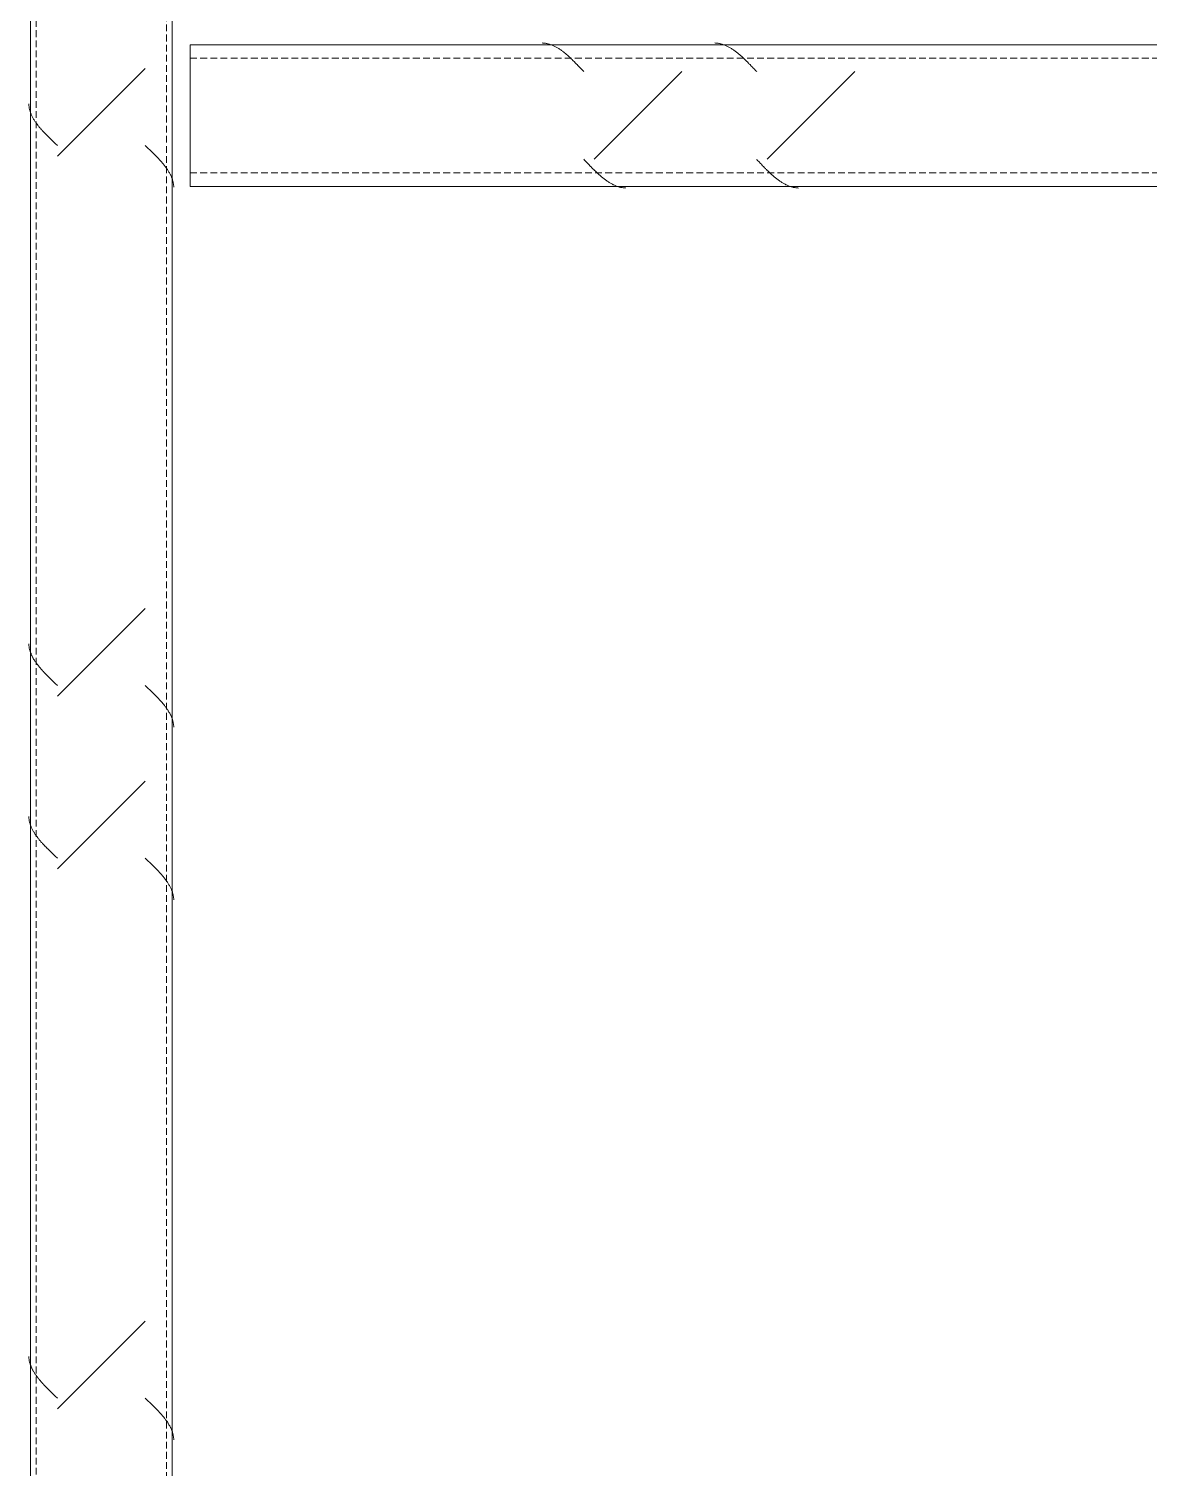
# Model space of a CAD drawing. Header units: centimetres. Extents: x -6111 to 13767, y -285 to 1600.
# Drawn here: x -553 to -473.9, y 350.1 to 451.7 of the extents above; entities that cross this region are included whole.
import ezdxf

# ---------------------------------------------------------------- set-up
doc = ezdxf.new("R2010")
doc.units = ezdxf.units.CM
doc.linetypes.add('Hidden', pattern=[0.714375, 0.47625, -0.238125])
doc.layers.add('S-BEAM', color=7, linetype='Continuous', lineweight=9)
doc.layers.add('S-COLS', color=7, linetype='Continuous', lineweight=9)

# ---------------------------------------------------------------- blocks, each defined once
blk = doc.blocks.new('FP_46-Elevación Eje 2')
at = {"layer": 'S-COLS'}
blk.add_line((-2848.27, 46.02), (-2848.27, 515.53), dxfattribs=at)
at = {"layer": 'S-COLS', "color": 9, "true_color": 0xc0c0c0}
for p, q in [((-2850.13, 443.36), (-2850.18, 443.41)), ((-2850.08, 443.32), (-2850.13, 443.36)), ((-2850.03, 443.27), (-2850.08, 443.32)), ((-2849.98, 443.22), (-2850.03, 443.27)), ((-2849.93, 443.18), (-2849.98, 443.22)), ((-2849.88, 443.13), (-2849.93, 443.18)), ((-2849.83, 443.08), (-2849.88, 443.13)), ((-2849.78, 443.04), (-2849.83, 443.08)), ((-2849.73, 442.99), (-2849.78, 443.04)), ((-2849.69, 442.94), (-2849.73, 442.99)), ((-2849.64, 442.9), (-2849.69, 442.94)), ((-2849.59, 442.85), (-2849.64, 442.9)), ((-2849.54, 442.8), (-2849.59, 442.85)), ((-2849.5, 442.76), (-2849.54, 442.8)), ((-2849.45, 442.71), (-2849.5, 442.76)), ((-2849.4, 442.66), (-2849.45, 442.71)), ((-2849.36, 442.62), (-2849.4, 442.66)), ((-2849.31, 442.57), (-2849.36, 442.62)), ((-2849.27, 442.52), (-2849.31, 442.57)), ((-2849.22, 442.48), (-2849.27, 442.52)), ((-2849.18, 442.43), (-2849.22, 442.48)), ((-2849.14, 442.38), (-2849.18, 442.43)), ((-2849.1, 442.34), (-2849.14, 442.38)), ((-2849.05, 442.29), (-2849.1, 442.34)), ((-2849.01, 442.24), (-2849.05, 442.29)), ((-2848.97, 442.2), (-2849.01, 442.24)), ((-2848.93, 442.15), (-2848.97, 442.2)), ((-2848.89, 442.1), (-2848.93, 442.15)), ((-2848.86, 442.06), (-2848.89, 442.1)), ((-2848.82, 442.01), (-2848.86, 442.06)), ((-2848.78, 441.96), (-2848.82, 442.01)), ((-2848.75, 441.92), (-2848.78, 441.96)), ((-2848.71, 441.87), (-2848.75, 441.92)), ((-2848.68, 441.82), (-2848.71, 441.87)), ((-2848.65, 441.77), (-2848.68, 441.82)), ((-2848.61, 441.73), (-2848.65, 441.77)), ((-2848.58, 441.68), (-2848.61, 441.73)), ((-2848.55, 441.63), (-2848.58, 441.68)), ((-2848.52, 441.59), (-2848.55, 441.63)), ((-2848.5, 441.54), (-2848.52, 441.59)), ((-2848.47, 441.49), (-2848.5, 441.54)), ((-2848.44, 441.45), (-2848.47, 441.49)), ((-2848.42, 441.4), (-2848.44, 441.45)), ((-2848.39, 441.35), (-2848.42, 441.4)), ((-2848.37, 441.31), (-2848.39, 441.35)), ((-2848.35, 441.26), (-2848.37, 441.31)), ((-2848.33, 441.21), (-2848.35, 441.26)), ((-2848.31, 441.17), (-2848.33, 441.21)), ((-2848.29, 441.12), (-2848.31, 441.17)), ((-2848.27, 441.07), (-2848.29, 441.12)), ((-2848.26, 441.03), (-2848.27, 441.07)), ((-2848.24, 440.98), (-2848.26, 441.03)), ((-2848.23, 440.93), (-2848.24, 440.98)), ((-2848.22, 440.89), (-2848.23, 440.93)), ((-2848.2, 440.84), (-2848.22, 440.89)), ((-2848.19, 440.79), (-2848.2, 440.84)), ((-2848.19, 440.75), (-2848.19, 440.79)), ((-2848.18, 440.7), (-2848.19, 440.75)), ((-2848.17, 440.65), (-2848.18, 440.7)), ((-2848.17, 440.61), (-2848.17, 440.65)), ((-2848.16, 440.56), (-2848.17, 440.61)), ((-2848.16, 440.51), (-2848.16, 440.56)), ((-2848.16, 440.47), (-2848.16, 440.51)), ((-2850.13, 405.26), (-2850.18, 405.31)), ((-2850.08, 405.22), (-2850.13, 405.26)), ((-2850.03, 405.17), (-2850.08, 405.22)), ((-2849.98, 405.12), (-2850.03, 405.17)), ((-2849.93, 405.08), (-2849.98, 405.12)), ((-2849.88, 405.03), (-2849.93, 405.08)), ((-2849.83, 404.98), (-2849.88, 405.03)), ((-2849.78, 404.94), (-2849.83, 404.98)), ((-2849.73, 404.89), (-2849.78, 404.94)), ((-2849.69, 404.84), (-2849.73, 404.89)), ((-2849.64, 404.8), (-2849.69, 404.84)), ((-2849.59, 404.75), (-2849.64, 404.8)), ((-2849.54, 404.7), (-2849.59, 404.75)), ((-2849.5, 404.66), (-2849.54, 404.7)), ((-2849.45, 404.61), (-2849.5, 404.66)), ((-2849.4, 404.56), (-2849.45, 404.61)), ((-2849.36, 404.52), (-2849.4, 404.56)), ((-2849.31, 404.47), (-2849.36, 404.52)), ((-2849.27, 404.42), (-2849.31, 404.47)), ((-2849.22, 404.38), (-2849.27, 404.42)), ((-2849.18, 404.33), (-2849.22, 404.38)), ((-2849.14, 404.28), (-2849.18, 404.33)), ((-2849.1, 404.24), (-2849.14, 404.28)), ((-2849.05, 404.19), (-2849.1, 404.24)), ((-2849.01, 404.14), (-2849.05, 404.19)), ((-2848.97, 404.1), (-2849.01, 404.14)), ((-2848.93, 404.05), (-2848.97, 404.1)), ((-2848.89, 404), (-2848.93, 404.05)), ((-2848.86, 403.96), (-2848.89, 404)), ((-2848.82, 403.91), (-2848.86, 403.96)), ((-2848.78, 403.86), (-2848.82, 403.91)), ((-2848.75, 403.82), (-2848.78, 403.86)), ((-2848.71, 403.77), (-2848.75, 403.82)), ((-2848.68, 403.72), (-2848.71, 403.77)), ((-2848.65, 403.67), (-2848.68, 403.72)), ((-2848.61, 403.63), (-2848.65, 403.67)), ((-2848.58, 403.58), (-2848.61, 403.63)), ((-2848.55, 403.53), (-2848.58, 403.58)), ((-2848.52, 403.49), (-2848.55, 403.53)), ((-2848.5, 403.44), (-2848.52, 403.49)), ((-2848.47, 403.39), (-2848.5, 403.44)), ((-2848.44, 403.35), (-2848.47, 403.39)), ((-2848.42, 403.3), (-2848.44, 403.35)), ((-2848.39, 403.25), (-2848.42, 403.3)), ((-2848.37, 403.21), (-2848.39, 403.25)), ((-2848.35, 403.16), (-2848.37, 403.21)), ((-2848.33, 403.11), (-2848.35, 403.16)), ((-2848.31, 403.07), (-2848.33, 403.11)), ((-2848.29, 403.02), (-2848.31, 403.07)), ((-2848.27, 402.97), (-2848.29, 403.02)), ((-2848.26, 402.93), (-2848.27, 402.97)), ((-2848.24, 402.88), (-2848.26, 402.93)), ((-2848.23, 402.83), (-2848.24, 402.88)), ((-2848.22, 402.79), (-2848.23, 402.83)), ((-2848.2, 402.74), (-2848.22, 402.79)), ((-2848.19, 402.69), (-2848.2, 402.74)), ((-2848.19, 402.65), (-2848.19, 402.69)), ((-2848.18, 402.6), (-2848.19, 402.65)), ((-2848.17, 402.55), (-2848.18, 402.6)), ((-2848.17, 402.51), (-2848.17, 402.55)), ((-2848.16, 402.46), (-2848.17, 402.51)), ((-2848.16, 402.41), (-2848.16, 402.46)), ((-2848.16, 402.37), (-2848.16, 402.41)), ((-2850.13, 393.08), (-2850.18, 393.12)), ((-2850.08, 393.03), (-2850.13, 393.08)), ((-2850.03, 392.98), (-2850.08, 393.03)), ((-2849.98, 392.93), (-2850.03, 392.98)), ((-2849.93, 392.89), (-2849.98, 392.93)), ((-2849.88, 392.84), (-2849.93, 392.89)), ((-2849.83, 392.79), (-2849.88, 392.84)), ((-2849.78, 392.75), (-2849.83, 392.79)), ((-2849.73, 392.7), (-2849.78, 392.75)), ((-2849.69, 392.65), (-2849.73, 392.7)), ((-2849.64, 392.61), (-2849.69, 392.65)), ((-2849.59, 392.56), (-2849.64, 392.61)), ((-2849.54, 392.51), (-2849.59, 392.56)), ((-2849.5, 392.47), (-2849.54, 392.51)), ((-2849.45, 392.42), (-2849.5, 392.47)), ((-2849.4, 392.37), (-2849.45, 392.42)), ((-2849.36, 392.33), (-2849.4, 392.37)), ((-2849.31, 392.28), (-2849.36, 392.33)), ((-2849.27, 392.23), (-2849.31, 392.28)), ((-2849.22, 392.19), (-2849.27, 392.23)), ((-2849.18, 392.14), (-2849.22, 392.19)), ((-2849.14, 392.09), (-2849.18, 392.14)), ((-2849.1, 392.05), (-2849.14, 392.09)), ((-2849.05, 392), (-2849.1, 392.05)), ((-2849.01, 391.95), (-2849.05, 392)), ((-2848.97, 391.91), (-2849.01, 391.95)), ((-2848.93, 391.86), (-2848.97, 391.91)), ((-2848.89, 391.81), (-2848.93, 391.86)), ((-2848.86, 391.77), (-2848.89, 391.81)), ((-2848.82, 391.72), (-2848.86, 391.77)), ((-2848.78, 391.67), (-2848.82, 391.72)), ((-2848.75, 391.63), (-2848.78, 391.67)), ((-2848.71, 391.58), (-2848.75, 391.63)), ((-2848.68, 391.53), (-2848.71, 391.58)), ((-2848.65, 391.49), (-2848.68, 391.53)), ((-2848.61, 391.44), (-2848.65, 391.49)), ((-2848.58, 391.39), (-2848.61, 391.44)), ((-2848.55, 391.35), (-2848.58, 391.39)), ((-2848.52, 391.3), (-2848.55, 391.35)), ((-2848.5, 391.25), (-2848.52, 391.3)), ((-2848.47, 391.2), (-2848.5, 391.25)), ((-2848.44, 391.16), (-2848.47, 391.2)), ((-2848.42, 391.11), (-2848.44, 391.16)), ((-2848.39, 391.06), (-2848.42, 391.11)), ((-2848.37, 391.02), (-2848.39, 391.06)), ((-2848.35, 390.97), (-2848.37, 391.02)), ((-2848.33, 390.92), (-2848.35, 390.97)), ((-2848.31, 390.88), (-2848.33, 390.92)), ((-2848.29, 390.83), (-2848.31, 390.88)), ((-2848.27, 390.78), (-2848.29, 390.83)), ((-2848.26, 390.74), (-2848.27, 390.78)), ((-2848.24, 390.69), (-2848.26, 390.74)), ((-2848.23, 390.64), (-2848.24, 390.69)), ((-2848.22, 390.6), (-2848.23, 390.64)), ((-2848.2, 390.55), (-2848.22, 390.6)), ((-2848.19, 390.5), (-2848.2, 390.55)), ((-2848.19, 390.46), (-2848.19, 390.5)), ((-2848.18, 390.41), (-2848.19, 390.46)), ((-2848.17, 390.36), (-2848.18, 390.41)), ((-2848.17, 390.32), (-2848.17, 390.36)), ((-2848.16, 390.27), (-2848.17, 390.32)), ((-2848.16, 390.22), (-2848.16, 390.27)), ((-2848.16, 390.18), (-2848.16, 390.22)), ((-2850.13, 354.98), (-2850.18, 355.02)), ((-2850.08, 354.93), (-2850.13, 354.98)), ((-2850.03, 354.88), (-2850.08, 354.93)), ((-2849.98, 354.83), (-2850.03, 354.88)), ((-2849.93, 354.79), (-2849.98, 354.83)), ((-2849.88, 354.74), (-2849.93, 354.79)), ((-2849.83, 354.69), (-2849.88, 354.74)), ((-2849.78, 354.65), (-2849.83, 354.69)), ((-2849.73, 354.6), (-2849.78, 354.65)), ((-2849.69, 354.55), (-2849.73, 354.6)), ((-2849.64, 354.51), (-2849.69, 354.55)), ((-2849.59, 354.46), (-2849.64, 354.51)), ((-2849.54, 354.41), (-2849.59, 354.46)), ((-2849.5, 354.37), (-2849.54, 354.41)), ((-2849.45, 354.32), (-2849.5, 354.37)), ((-2849.4, 354.27), (-2849.45, 354.32)), ((-2849.36, 354.23), (-2849.4, 354.27)), ((-2849.31, 354.18), (-2849.36, 354.23)), ((-2849.27, 354.13), (-2849.31, 354.18)), ((-2849.22, 354.09), (-2849.27, 354.13)), ((-2849.18, 354.04), (-2849.22, 354.09)), ((-2849.14, 353.99), (-2849.18, 354.04)), ((-2849.1, 353.95), (-2849.14, 353.99)), ((-2849.05, 353.9), (-2849.1, 353.95)), ((-2849.01, 353.85), (-2849.05, 353.9)), ((-2848.97, 353.81), (-2849.01, 353.85)), ((-2848.93, 353.76), (-2848.97, 353.81)), ((-2848.89, 353.71), (-2848.93, 353.76)), ((-2848.86, 353.67), (-2848.89, 353.71)), ((-2848.82, 353.62), (-2848.86, 353.67)), ((-2848.78, 353.57), (-2848.82, 353.62)), ((-2848.75, 353.53), (-2848.78, 353.57)), ((-2848.71, 353.48), (-2848.75, 353.53)), ((-2848.68, 353.43), (-2848.71, 353.48)), ((-2848.65, 353.39), (-2848.68, 353.43)), ((-2848.61, 353.34), (-2848.65, 353.39)), ((-2848.58, 353.29), (-2848.61, 353.34)), ((-2848.55, 353.25), (-2848.58, 353.29)), ((-2848.52, 353.2), (-2848.55, 353.25)), ((-2848.5, 353.15), (-2848.52, 353.2)), ((-2848.47, 353.1), (-2848.5, 353.15)), ((-2848.44, 353.06), (-2848.47, 353.1)), ((-2848.42, 353.01), (-2848.44, 353.06)), ((-2848.39, 352.96), (-2848.42, 353.01)), ((-2848.37, 352.92), (-2848.39, 352.96)), ((-2848.35, 352.87), (-2848.37, 352.92)), ((-2848.33, 352.82), (-2848.35, 352.87)), ((-2848.31, 352.78), (-2848.33, 352.82)), ((-2848.29, 352.73), (-2848.31, 352.78)), ((-2848.27, 352.68), (-2848.29, 352.73)), ((-2848.26, 352.64), (-2848.27, 352.68)), ((-2848.24, 352.59), (-2848.26, 352.64)), ((-2848.23, 352.54), (-2848.24, 352.59)), ((-2848.22, 352.5), (-2848.23, 352.54)), ((-2848.2, 352.45), (-2848.22, 352.5)), ((-2848.19, 352.4), (-2848.2, 352.45)), ((-2848.19, 352.36), (-2848.19, 352.4)), ((-2848.18, 352.31), (-2848.19, 352.36)), ((-2848.17, 352.26), (-2848.18, 352.31)), ((-2848.17, 352.22), (-2848.17, 352.26)), ((-2848.16, 352.17), (-2848.17, 352.22)), ((-2848.16, 352.12), (-2848.16, 352.17)), ((-2848.16, 352.08), (-2848.16, 352.12))]:
    blk.add_line(p, q, dxfattribs=at)
blk = doc.blocks.new('FP_47-Elevación Eje 2')
at = {"layer": 'S-COLS'}
blk.add_line((-2858.27, 515.53), (-2858.27, 46.02), dxfattribs=at)
at = {"layer": 'S-COLS', "color": 9, "true_color": 0xc0c0c0}
for p, q in [((-2858.39, 446.31), (-2858.39, 446.36)), ((-2858.38, 446.26), (-2858.39, 446.31)), ((-2858.38, 446.22), (-2858.38, 446.26)), ((-2858.37, 446.17), (-2858.38, 446.22)), ((-2858.37, 446.12), (-2858.37, 446.17)), ((-2858.36, 446.08), (-2858.37, 446.12)), ((-2858.35, 446.03), (-2858.36, 446.08)), ((-2858.34, 445.98), (-2858.35, 446.03)), ((-2858.33, 445.94), (-2858.34, 445.98)), ((-2858.32, 445.89), (-2858.33, 445.94)), ((-2858.3, 445.84), (-2858.32, 445.89)), ((-2858.29, 445.8), (-2858.3, 445.84)), ((-2858.27, 445.75), (-2858.29, 445.8)), ((-2858.25, 445.7), (-2858.27, 445.75)), ((-2858.23, 445.66), (-2858.25, 445.7)), ((-2858.22, 445.61), (-2858.23, 445.66)), ((-2858.19, 445.56), (-2858.22, 445.61)), ((-2858.17, 445.52), (-2858.19, 445.56)), ((-2858.15, 445.47), (-2858.17, 445.52)), ((-2858.13, 445.42), (-2858.15, 445.47)), ((-2858.1, 445.37), (-2858.13, 445.42)), ((-2858.07, 445.33), (-2858.1, 445.37)), ((-2858.05, 445.28), (-2858.07, 445.33)), ((-2858.02, 445.23), (-2858.05, 445.28)), ((-2857.99, 445.19), (-2858.02, 445.23)), ((-2857.96, 445.14), (-2857.99, 445.19)), ((-2857.93, 445.09), (-2857.96, 445.14)), ((-2857.9, 445.05), (-2857.93, 445.09)), ((-2857.86, 445), (-2857.9, 445.05)), ((-2857.83, 444.95), (-2857.86, 445)), ((-2857.8, 444.91), (-2857.83, 444.95)), ((-2857.76, 444.86), (-2857.8, 444.91)), ((-2857.72, 444.81), (-2857.76, 444.86)), ((-2857.69, 444.77), (-2857.72, 444.81)), ((-2857.65, 444.72), (-2857.69, 444.77)), ((-2857.61, 444.67), (-2857.65, 444.72)), ((-2857.57, 444.63), (-2857.61, 444.67)), ((-2857.53, 444.58), (-2857.57, 444.63)), ((-2857.49, 444.53), (-2857.53, 444.58)), ((-2857.45, 444.49), (-2857.49, 444.53)), ((-2857.41, 444.44), (-2857.45, 444.49)), ((-2857.36, 444.39), (-2857.41, 444.44)), ((-2857.32, 444.35), (-2857.36, 444.39)), ((-2857.28, 444.3), (-2857.32, 444.35)), ((-2857.23, 444.25), (-2857.28, 444.3)), ((-2857.19, 444.21), (-2857.23, 444.25)), ((-2857.14, 444.16), (-2857.19, 444.21)), ((-2857.09, 444.11), (-2857.14, 444.16)), ((-2857.05, 444.07), (-2857.09, 444.11)), ((-2857, 444.02), (-2857.05, 444.07)), ((-2856.95, 443.97), (-2857, 444.02)), ((-2856.91, 443.93), (-2856.95, 443.97)), ((-2856.86, 443.88), (-2856.91, 443.93)), ((-2856.81, 443.83), (-2856.86, 443.88)), ((-2856.76, 443.79), (-2856.81, 443.83)), ((-2856.71, 443.74), (-2856.76, 443.79)), ((-2856.66, 443.69), (-2856.71, 443.74)), ((-2856.61, 443.64), (-2856.66, 443.69)), ((-2856.57, 443.6), (-2856.61, 443.64)), ((-2856.52, 443.55), (-2856.57, 443.6)), ((-2856.47, 443.5), (-2856.52, 443.55)), ((-2856.42, 443.46), (-2856.47, 443.5)), ((-2856.37, 443.41), (-2856.42, 443.46)), ((-2858.39, 408.21), (-2858.39, 408.26)), ((-2858.38, 408.16), (-2858.39, 408.21)), ((-2858.38, 408.12), (-2858.38, 408.16)), ((-2858.37, 408.07), (-2858.38, 408.12)), ((-2858.37, 408.02), (-2858.37, 408.07)), ((-2858.36, 407.98), (-2858.37, 408.02)), ((-2858.35, 407.93), (-2858.36, 407.98)), ((-2858.34, 407.88), (-2858.35, 407.93)), ((-2858.33, 407.84), (-2858.34, 407.88)), ((-2858.32, 407.79), (-2858.33, 407.84)), ((-2858.3, 407.74), (-2858.32, 407.79)), ((-2858.29, 407.7), (-2858.3, 407.74)), ((-2858.27, 407.65), (-2858.29, 407.7)), ((-2858.25, 407.6), (-2858.27, 407.65)), ((-2858.23, 407.56), (-2858.25, 407.6)), ((-2858.22, 407.51), (-2858.23, 407.56)), ((-2858.19, 407.46), (-2858.22, 407.51)), ((-2858.17, 407.42), (-2858.19, 407.46)), ((-2858.15, 407.37), (-2858.17, 407.42)), ((-2858.13, 407.32), (-2858.15, 407.37)), ((-2858.1, 407.27), (-2858.13, 407.32)), ((-2858.07, 407.23), (-2858.1, 407.27)), ((-2858.05, 407.18), (-2858.07, 407.23)), ((-2858.02, 407.13), (-2858.05, 407.18)), ((-2857.99, 407.09), (-2858.02, 407.13)), ((-2857.96, 407.04), (-2857.99, 407.09)), ((-2857.93, 406.99), (-2857.96, 407.04)), ((-2857.9, 406.95), (-2857.93, 406.99)), ((-2857.86, 406.9), (-2857.9, 406.95)), ((-2857.83, 406.85), (-2857.86, 406.9)), ((-2857.8, 406.81), (-2857.83, 406.85)), ((-2857.76, 406.76), (-2857.8, 406.81)), ((-2857.72, 406.71), (-2857.76, 406.76)), ((-2857.69, 406.67), (-2857.72, 406.71)), ((-2857.65, 406.62), (-2857.69, 406.67)), ((-2857.61, 406.57), (-2857.65, 406.62)), ((-2857.57, 406.53), (-2857.61, 406.57)), ((-2857.53, 406.48), (-2857.57, 406.53)), ((-2857.49, 406.43), (-2857.53, 406.48)), ((-2857.45, 406.39), (-2857.49, 406.43)), ((-2857.41, 406.34), (-2857.45, 406.39)), ((-2857.36, 406.29), (-2857.41, 406.34)), ((-2857.32, 406.25), (-2857.36, 406.29)), ((-2857.28, 406.2), (-2857.32, 406.25)), ((-2857.23, 406.15), (-2857.28, 406.2)), ((-2857.19, 406.11), (-2857.23, 406.15)), ((-2857.14, 406.06), (-2857.19, 406.11)), ((-2857.09, 406.01), (-2857.14, 406.06)), ((-2857.05, 405.97), (-2857.09, 406.01)), ((-2857, 405.92), (-2857.05, 405.97)), ((-2856.95, 405.87), (-2857, 405.92)), ((-2856.91, 405.83), (-2856.95, 405.87)), ((-2856.86, 405.78), (-2856.91, 405.83)), ((-2856.81, 405.73), (-2856.86, 405.78)), ((-2856.76, 405.69), (-2856.81, 405.73)), ((-2856.71, 405.64), (-2856.76, 405.69)), ((-2856.66, 405.59), (-2856.71, 405.64)), ((-2856.61, 405.54), (-2856.66, 405.59)), ((-2856.57, 405.5), (-2856.61, 405.54)), ((-2856.52, 405.45), (-2856.57, 405.5)), ((-2856.47, 405.4), (-2856.52, 405.45)), ((-2856.42, 405.36), (-2856.47, 405.4)), ((-2856.37, 405.31), (-2856.42, 405.36)), ((-2858.39, 396.02), (-2858.39, 396.07)), ((-2858.38, 395.97), (-2858.39, 396.02)), ((-2858.38, 395.93), (-2858.38, 395.97)), ((-2858.37, 395.88), (-2858.38, 395.93)), ((-2858.37, 395.83), (-2858.37, 395.88)), ((-2858.36, 395.79), (-2858.37, 395.83)), ((-2858.35, 395.74), (-2858.36, 395.79)), ((-2858.34, 395.69), (-2858.35, 395.74)), ((-2858.33, 395.65), (-2858.34, 395.69)), ((-2858.32, 395.6), (-2858.33, 395.65)), ((-2858.3, 395.55), (-2858.32, 395.6)), ((-2858.29, 395.51), (-2858.3, 395.55)), ((-2858.27, 395.46), (-2858.29, 395.51)), ((-2858.25, 395.41), (-2858.27, 395.46)), ((-2858.23, 395.37), (-2858.25, 395.41)), ((-2858.22, 395.32), (-2858.23, 395.37)), ((-2858.19, 395.27), (-2858.22, 395.32)), ((-2858.17, 395.23), (-2858.19, 395.27)), ((-2858.15, 395.18), (-2858.17, 395.23)), ((-2858.13, 395.13), (-2858.15, 395.18)), ((-2858.1, 395.09), (-2858.13, 395.13)), ((-2858.07, 395.04), (-2858.1, 395.09)), ((-2858.05, 394.99), (-2858.07, 395.04)), ((-2858.02, 394.95), (-2858.05, 394.99)), ((-2857.99, 394.9), (-2858.02, 394.95)), ((-2857.96, 394.85), (-2857.99, 394.9)), ((-2857.93, 394.8), (-2857.96, 394.85)), ((-2857.9, 394.76), (-2857.93, 394.8)), ((-2857.86, 394.71), (-2857.9, 394.76)), ((-2857.83, 394.66), (-2857.86, 394.71)), ((-2857.8, 394.62), (-2857.83, 394.66)), ((-2857.76, 394.57), (-2857.8, 394.62)), ((-2857.72, 394.52), (-2857.76, 394.57)), ((-2857.69, 394.48), (-2857.72, 394.52)), ((-2857.65, 394.43), (-2857.69, 394.48)), ((-2857.61, 394.38), (-2857.65, 394.43)), ((-2857.57, 394.34), (-2857.61, 394.38)), ((-2857.53, 394.29), (-2857.57, 394.34)), ((-2857.49, 394.24), (-2857.53, 394.29)), ((-2857.45, 394.2), (-2857.49, 394.24)), ((-2857.41, 394.15), (-2857.45, 394.2)), ((-2857.36, 394.1), (-2857.41, 394.15)), ((-2857.32, 394.06), (-2857.36, 394.1)), ((-2857.28, 394.01), (-2857.32, 394.06)), ((-2857.23, 393.96), (-2857.28, 394.01)), ((-2857.19, 393.92), (-2857.23, 393.96)), ((-2857.14, 393.87), (-2857.19, 393.92)), ((-2857.09, 393.82), (-2857.14, 393.87)), ((-2857.05, 393.78), (-2857.09, 393.82)), ((-2857, 393.73), (-2857.05, 393.78)), ((-2856.95, 393.68), (-2857, 393.73)), ((-2856.91, 393.64), (-2856.95, 393.68)), ((-2856.86, 393.59), (-2856.91, 393.64)), ((-2856.81, 393.54), (-2856.86, 393.59)), ((-2856.76, 393.5), (-2856.81, 393.54)), ((-2856.71, 393.45), (-2856.76, 393.5)), ((-2856.66, 393.4), (-2856.71, 393.45)), ((-2856.61, 393.36), (-2856.66, 393.4)), ((-2856.57, 393.31), (-2856.61, 393.36)), ((-2856.52, 393.26), (-2856.57, 393.31)), ((-2856.47, 393.22), (-2856.52, 393.26)), ((-2856.42, 393.17), (-2856.47, 393.22)), ((-2856.37, 393.12), (-2856.42, 393.17)), ((-2858.39, 357.92), (-2858.39, 357.97)), ((-2858.38, 357.87), (-2858.39, 357.92)), ((-2858.38, 357.83), (-2858.38, 357.87)), ((-2858.37, 357.78), (-2858.38, 357.83)), ((-2858.37, 357.73), (-2858.37, 357.78)), ((-2858.36, 357.69), (-2858.37, 357.73)), ((-2858.35, 357.64), (-2858.36, 357.69)), ((-2858.34, 357.59), (-2858.35, 357.64)), ((-2858.33, 357.55), (-2858.34, 357.59)), ((-2858.32, 357.5), (-2858.33, 357.55)), ((-2858.3, 357.45), (-2858.32, 357.5)), ((-2858.29, 357.41), (-2858.3, 357.45)), ((-2858.27, 357.36), (-2858.29, 357.41)), ((-2858.25, 357.31), (-2858.27, 357.36)), ((-2858.23, 357.27), (-2858.25, 357.31)), ((-2858.22, 357.22), (-2858.23, 357.27)), ((-2858.19, 357.17), (-2858.22, 357.22)), ((-2858.17, 357.13), (-2858.19, 357.17)), ((-2858.15, 357.08), (-2858.17, 357.13)), ((-2858.13, 357.03), (-2858.15, 357.08)), ((-2858.1, 356.99), (-2858.13, 357.03)), ((-2858.07, 356.94), (-2858.1, 356.99)), ((-2858.05, 356.89), (-2858.07, 356.94)), ((-2858.02, 356.85), (-2858.05, 356.89)), ((-2857.99, 356.8), (-2858.02, 356.85)), ((-2857.96, 356.75), (-2857.99, 356.8)), ((-2857.93, 356.7), (-2857.96, 356.75)), ((-2857.9, 356.66), (-2857.93, 356.7)), ((-2857.86, 356.61), (-2857.9, 356.66)), ((-2857.83, 356.56), (-2857.86, 356.61)), ((-2857.8, 356.52), (-2857.83, 356.56)), ((-2857.76, 356.47), (-2857.8, 356.52)), ((-2857.72, 356.42), (-2857.76, 356.47)), ((-2857.69, 356.38), (-2857.72, 356.42)), ((-2857.65, 356.33), (-2857.69, 356.38)), ((-2857.61, 356.28), (-2857.65, 356.33)), ((-2857.57, 356.24), (-2857.61, 356.28)), ((-2857.53, 356.19), (-2857.57, 356.24)), ((-2857.49, 356.14), (-2857.53, 356.19)), ((-2857.45, 356.1), (-2857.49, 356.14)), ((-2857.41, 356.05), (-2857.45, 356.1)), ((-2857.36, 356), (-2857.41, 356.05)), ((-2857.32, 355.96), (-2857.36, 356)), ((-2857.28, 355.91), (-2857.32, 355.96)), ((-2857.23, 355.86), (-2857.28, 355.91)), ((-2857.19, 355.82), (-2857.23, 355.86)), ((-2857.14, 355.77), (-2857.19, 355.82)), ((-2857.09, 355.72), (-2857.14, 355.77)), ((-2857.05, 355.68), (-2857.09, 355.72)), ((-2857, 355.63), (-2857.05, 355.68)), ((-2856.95, 355.58), (-2857, 355.63)), ((-2856.91, 355.54), (-2856.95, 355.58)), ((-2856.86, 355.49), (-2856.91, 355.54)), ((-2856.81, 355.44), (-2856.86, 355.49)), ((-2856.76, 355.4), (-2856.81, 355.44)), ((-2856.71, 355.35), (-2856.76, 355.4)), ((-2856.66, 355.3), (-2856.71, 355.35)), ((-2856.61, 355.26), (-2856.66, 355.3)), ((-2856.57, 355.21), (-2856.61, 355.26)), ((-2856.52, 355.16), (-2856.57, 355.21)), ((-2856.47, 355.12), (-2856.52, 355.16)), ((-2856.42, 355.07), (-2856.47, 355.12)), ((-2856.37, 355.02), (-2856.42, 355.07))]:
    blk.add_line(p, q, dxfattribs=at)
blk = doc.blocks.new('HSS Rectangular-Column - 100 x 100 mm-V45-Elevación Eje 2')
at = {"layer": 'S-COLS', "true_color": 0xc0c0c0}
h = blk.add_hatch(dxfattribs=at)
h.set_pattern_fill('FP_2', color=9, style=0, pattern_type=2)
h.set_pattern_definition([(45, (0, 0), (-25.1447, 25.1447), []), (45, (0, 38.1), (-25.1447, 25.1447), [])])
h.paths.add_polyline_path([(-2850.18, 46.02), (-2850.18, 515.53), (-2856.37, 515.53), (-2856.37, 46.02)])
at = {"layer": 'S-COLS', "linetype": 'Hidden'}
for p, q in [((-2857.87, 46.02), (-2857.87, 515.53)), ((-2848.67, 515.53), (-2848.67, 46.02))]:
    blk.add_line(p, q, dxfattribs=at)
at = {"layer": 'S-COLS'}
for name in ['FP_47-Elevación Eje 2', 'FP_46-Elevación Eje 2']:
    blk.add_blockref(name, (0, 0), dxfattribs=at)
blk = doc.blocks.new('FP_64-Elevación Eje 2')
at = {"layer": 'S-BEAM'}
blk.add_line((-2553.57, 450.53), (-2847, 450.53), dxfattribs=at)
at = {"layer": 'S-BEAM', "color": 9, "true_color": 0xc0c0c0}
for p, q in [((-2822.17, 450.65), (-2822.12, 450.64)), ((-2822.12, 450.64), (-2822.07, 450.64)), ((-2822.07, 450.64), (-2822.03, 450.64)), ((-2822.03, 450.64), (-2821.98, 450.63)), ((-2821.98, 450.63), (-2821.93, 450.63)), ((-2821.93, 450.63), (-2821.89, 450.62)), ((-2821.89, 450.62), (-2821.84, 450.61)), ((-2821.84, 450.61), (-2821.79, 450.6)), ((-2821.79, 450.6), (-2821.75, 450.59)), ((-2821.75, 450.59), (-2821.7, 450.57)), ((-2821.7, 450.57), (-2821.65, 450.56)), ((-2821.65, 450.56), (-2821.61, 450.54)), ((-2821.61, 450.54), (-2821.56, 450.53)), ((-2821.56, 450.53), (-2821.51, 450.51)), ((-2821.51, 450.51), (-2821.47, 450.49)), ((-2821.47, 450.49), (-2821.42, 450.47)), ((-2821.42, 450.47), (-2821.37, 450.45)), ((-2821.37, 450.45), (-2821.33, 450.43)), ((-2821.33, 450.43), (-2821.28, 450.41)), ((-2821.28, 450.41), (-2821.23, 450.38)), ((-2821.23, 450.38), (-2821.18, 450.36)), ((-2821.18, 450.36), (-2821.14, 450.33)), ((-2821.14, 450.33), (-2821.09, 450.31)), ((-2821.09, 450.31), (-2821.04, 450.28)), ((-2821.04, 450.28), (-2821, 450.25)), ((-2821, 450.25), (-2820.95, 450.22)), ((-2820.95, 450.22), (-2820.9, 450.19)), ((-2820.9, 450.19), (-2820.86, 450.16)), ((-2820.86, 450.16), (-2820.81, 450.12)), ((-2820.81, 450.12), (-2820.76, 450.09)), ((-2820.76, 450.09), (-2820.72, 450.05)), ((-2820.72, 450.05), (-2820.67, 450.02)), ((-2820.67, 450.02), (-2820.62, 449.98)), ((-2820.62, 449.98), (-2820.58, 449.95)), ((-2809.98, 450.65), (-2809.93, 450.64)), ((-2809.93, 450.64), (-2809.88, 450.64)), ((-2809.88, 450.64), (-2809.84, 450.64)), ((-2809.84, 450.64), (-2809.79, 450.63)), ((-2809.79, 450.63), (-2809.74, 450.63)), ((-2809.74, 450.63), (-2809.7, 450.62)), ((-2809.7, 450.62), (-2809.65, 450.61)), ((-2809.65, 450.61), (-2809.6, 450.6)), ((-2809.6, 450.6), (-2809.56, 450.59)), ((-2809.56, 450.59), (-2809.51, 450.57)), ((-2809.51, 450.57), (-2809.46, 450.56)), ((-2809.46, 450.56), (-2809.42, 450.54)), ((-2809.42, 450.54), (-2809.37, 450.53)), ((-2809.37, 450.53), (-2809.32, 450.51)), ((-2809.32, 450.51), (-2809.28, 450.49)), ((-2809.28, 450.49), (-2809.23, 450.47)), ((-2809.23, 450.47), (-2809.18, 450.45)), ((-2809.18, 450.45), (-2809.14, 450.43)), ((-2809.14, 450.43), (-2809.09, 450.41)), ((-2809.09, 450.41), (-2809.04, 450.38)), ((-2809.04, 450.38), (-2809, 450.36)), ((-2809, 450.36), (-2808.95, 450.33)), ((-2808.95, 450.33), (-2808.9, 450.31)), ((-2808.9, 450.31), (-2808.86, 450.28)), ((-2808.86, 450.28), (-2808.81, 450.25)), ((-2808.81, 450.25), (-2808.76, 450.22)), ((-2808.76, 450.22), (-2808.71, 450.19)), ((-2808.71, 450.19), (-2808.67, 450.16)), ((-2808.67, 450.16), (-2808.62, 450.12)), ((-2808.62, 450.12), (-2808.57, 450.09)), ((-2808.57, 450.09), (-2808.53, 450.05)), ((-2808.53, 450.05), (-2808.48, 450.02)), ((-2808.48, 450.02), (-2808.43, 449.98)), ((-2808.43, 449.98), (-2808.39, 449.95)), ((-2820.58, 449.95), (-2820.53, 449.91)), ((-2820.53, 449.91), (-2820.48, 449.87)), ((-2820.48, 449.87), (-2820.44, 449.83)), ((-2820.44, 449.83), (-2820.39, 449.79)), ((-2820.39, 449.79), (-2820.34, 449.75)), ((-2820.34, 449.75), (-2820.3, 449.71)), ((-2820.3, 449.71), (-2820.25, 449.66)), ((-2820.25, 449.66), (-2820.2, 449.62)), ((-2820.2, 449.62), (-2820.16, 449.58)), ((-2820.16, 449.58), (-2820.11, 449.53)), ((-2820.11, 449.53), (-2820.06, 449.49)), ((-2820.06, 449.49), (-2820.02, 449.44)), ((-2820.02, 449.44), (-2819.97, 449.4)), ((-2819.97, 449.4), (-2819.92, 449.35)), ((-2819.92, 449.35), (-2819.88, 449.31)), ((-2819.88, 449.31), (-2819.83, 449.26)), ((-2819.83, 449.26), (-2819.78, 449.21)), ((-2819.78, 449.21), (-2819.74, 449.16)), ((-2819.74, 449.16), (-2819.69, 449.12)), ((-2819.69, 449.12), (-2819.64, 449.07)), ((-2819.64, 449.07), (-2819.6, 449.02)), ((-2819.6, 449.02), (-2819.55, 448.97)), ((-2819.55, 448.97), (-2819.5, 448.92)), ((-2808.39, 449.95), (-2808.34, 449.91)), ((-2808.34, 449.91), (-2808.29, 449.87)), ((-2808.29, 449.87), (-2808.25, 449.83)), ((-2808.25, 449.83), (-2808.2, 449.79)), ((-2808.2, 449.79), (-2808.15, 449.75)), ((-2808.15, 449.75), (-2808.11, 449.71)), ((-2808.11, 449.71), (-2808.06, 449.66)), ((-2808.06, 449.66), (-2808.01, 449.62)), ((-2808.01, 449.62), (-2807.97, 449.58)), ((-2807.97, 449.58), (-2807.92, 449.53)), ((-2807.92, 449.53), (-2807.87, 449.49)), ((-2807.87, 449.49), (-2807.83, 449.44)), ((-2807.83, 449.44), (-2807.78, 449.4)), ((-2807.78, 449.4), (-2807.73, 449.35)), ((-2807.73, 449.35), (-2807.69, 449.31)), ((-2807.69, 449.31), (-2807.64, 449.26)), ((-2807.64, 449.26), (-2807.59, 449.21)), ((-2807.59, 449.21), (-2807.55, 449.16)), ((-2807.55, 449.16), (-2807.5, 449.12)), ((-2807.5, 449.12), (-2807.45, 449.07)), ((-2807.45, 449.07), (-2807.41, 449.02)), ((-2807.41, 449.02), (-2807.36, 448.97)), ((-2807.36, 448.97), (-2807.31, 448.92)), ((-2819.5, 448.92), (-2819.45, 448.87)), ((-2819.45, 448.87), (-2819.41, 448.82)), ((-2819.41, 448.82), (-2819.36, 448.77)), ((-2819.36, 448.77), (-2819.31, 448.72)), ((-2819.31, 448.72), (-2819.27, 448.68)), ((-2819.27, 448.68), (-2819.22, 448.63)), ((-2807.31, 448.92), (-2807.27, 448.87)), ((-2807.27, 448.87), (-2807.22, 448.82)), ((-2807.22, 448.82), (-2807.17, 448.77)), ((-2807.17, 448.77), (-2807.13, 448.72)), ((-2807.13, 448.72), (-2807.08, 448.68)), ((-2807.08, 448.68), (-2807.03, 448.63))]:
    blk.add_line(p, q, dxfattribs=at)
blk = doc.blocks.new('FP_65-Elevación Eje 2')
at = {"layer": 'S-BEAM', "color": 9, "true_color": 0xc0c0c0}
for p, q in [((-2819.22, 442.44), (-2819.17, 442.39)), ((-2819.17, 442.39), (-2819.13, 442.34)), ((-2819.13, 442.34), (-2819.08, 442.29)), ((-2819.08, 442.29), (-2819.03, 442.24)), ((-2819.03, 442.24), (-2818.99, 442.19)), ((-2818.99, 442.19), (-2818.94, 442.14)), ((-2818.94, 442.14), (-2818.89, 442.09)), ((-2818.89, 442.09), (-2818.85, 442.04)), ((-2818.85, 442.04), (-2818.8, 441.99)), ((-2818.8, 441.99), (-2818.75, 441.94)), ((-2818.75, 441.94), (-2818.71, 441.9)), ((-2818.71, 441.9), (-2818.66, 441.85)), ((-2818.66, 441.85), (-2818.61, 441.8)), ((-2807.03, 442.44), (-2806.99, 442.39)), ((-2806.99, 442.39), (-2806.94, 442.34)), ((-2806.94, 442.34), (-2806.89, 442.29)), ((-2806.89, 442.29), (-2806.84, 442.24)), ((-2806.84, 442.24), (-2806.8, 442.19)), ((-2806.8, 442.19), (-2806.75, 442.14)), ((-2806.75, 442.14), (-2806.7, 442.09)), ((-2806.7, 442.09), (-2806.66, 442.04)), ((-2806.66, 442.04), (-2806.61, 441.99)), ((-2806.61, 441.99), (-2806.56, 441.94)), ((-2806.56, 441.94), (-2806.52, 441.9)), ((-2806.52, 441.9), (-2806.47, 441.85)), ((-2806.47, 441.85), (-2806.42, 441.8)), ((-2818.61, 441.8), (-2818.57, 441.75)), ((-2818.57, 441.75), (-2818.52, 441.71)), ((-2818.52, 441.71), (-2818.47, 441.66)), ((-2818.47, 441.66), (-2818.43, 441.62)), ((-2818.43, 441.62), (-2818.38, 441.57)), ((-2818.38, 441.57), (-2818.33, 441.53)), ((-2818.33, 441.53), (-2818.29, 441.48)), ((-2818.29, 441.48), (-2818.24, 441.44)), ((-2818.24, 441.44), (-2818.19, 441.4)), ((-2818.19, 441.4), (-2818.15, 441.35)), ((-2818.15, 441.35), (-2818.1, 441.31)), ((-2818.1, 441.31), (-2818.05, 441.27)), ((-2818.05, 441.27), (-2818.01, 441.23)), ((-2818.01, 441.23), (-2817.96, 441.19)), ((-2817.96, 441.19), (-2817.91, 441.15)), ((-2817.91, 441.15), (-2817.87, 441.12)), ((-2817.87, 441.12), (-2817.82, 441.08)), ((-2817.82, 441.08), (-2817.77, 441.04)), ((-2817.77, 441.04), (-2817.73, 441.01)), ((-2817.73, 441.01), (-2817.68, 440.97)), ((-2817.68, 440.97), (-2817.63, 440.94)), ((-2817.63, 440.94), (-2817.58, 440.9)), ((-2817.58, 440.9), (-2817.54, 440.87)), ((-2817.54, 440.87), (-2817.49, 440.84)), ((-2817.49, 440.84), (-2817.44, 440.81)), ((-2806.42, 441.8), (-2806.38, 441.75)), ((-2806.38, 441.75), (-2806.33, 441.71)), ((-2806.33, 441.71), (-2806.28, 441.66)), ((-2806.28, 441.66), (-2806.24, 441.62)), ((-2806.24, 441.62), (-2806.19, 441.57)), ((-2806.19, 441.57), (-2806.14, 441.53)), ((-2806.14, 441.53), (-2806.1, 441.48)), ((-2806.1, 441.48), (-2806.05, 441.44)), ((-2806.05, 441.44), (-2806, 441.4)), ((-2806, 441.4), (-2805.96, 441.35)), ((-2805.96, 441.35), (-2805.91, 441.31)), ((-2805.91, 441.31), (-2805.86, 441.27)), ((-2805.86, 441.27), (-2805.82, 441.23)), ((-2805.82, 441.23), (-2805.77, 441.19)), ((-2805.77, 441.19), (-2805.72, 441.15)), ((-2805.72, 441.15), (-2805.68, 441.12)), ((-2805.68, 441.12), (-2805.63, 441.08)), ((-2805.63, 441.08), (-2805.58, 441.04)), ((-2805.58, 441.04), (-2805.54, 441.01)), ((-2805.54, 441.01), (-2805.49, 440.97)), ((-2805.49, 440.97), (-2805.44, 440.94)), ((-2805.44, 440.94), (-2805.4, 440.9)), ((-2805.4, 440.9), (-2805.35, 440.87)), ((-2805.35, 440.87), (-2805.3, 440.84)), ((-2805.3, 440.84), (-2805.26, 440.81)), ((-2817.44, 440.81), (-2817.4, 440.78)), ((-2817.4, 440.78), (-2817.35, 440.75)), ((-2817.35, 440.75), (-2817.3, 440.73)), ((-2817.3, 440.73), (-2817.26, 440.7)), ((-2817.26, 440.7), (-2817.21, 440.68)), ((-2817.21, 440.68), (-2817.16, 440.65)), ((-2817.16, 440.65), (-2817.12, 440.63)), ((-2817.12, 440.63), (-2817.07, 440.61)), ((-2817.07, 440.61), (-2817.02, 440.59)), ((-2817.02, 440.59), (-2816.98, 440.57)), ((-2816.98, 440.57), (-2816.93, 440.55)), ((-2816.93, 440.55), (-2816.88, 440.53)), ((-2816.88, 440.53), (-2816.84, 440.52)), ((-2816.84, 440.52), (-2816.79, 440.5)), ((-2816.79, 440.5), (-2816.74, 440.49)), ((-2816.74, 440.49), (-2816.7, 440.47)), ((-2816.7, 440.47), (-2816.65, 440.46)), ((-2816.65, 440.46), (-2816.6, 440.45)), ((-2816.6, 440.45), (-2816.56, 440.44)), ((-2816.56, 440.44), (-2816.51, 440.44)), ((-2816.51, 440.44), (-2816.46, 440.43)), ((-2816.46, 440.43), (-2816.42, 440.42)), ((-2816.42, 440.42), (-2816.37, 440.42)), ((-2816.37, 440.42), (-2816.32, 440.42)), ((-2816.32, 440.42), (-2816.28, 440.41)), ((-2805.26, 440.81), (-2805.21, 440.78)), ((-2805.21, 440.78), (-2805.16, 440.75)), ((-2805.16, 440.75), (-2805.11, 440.73)), ((-2805.11, 440.73), (-2805.07, 440.7)), ((-2805.07, 440.7), (-2805.02, 440.68)), ((-2805.02, 440.68), (-2804.97, 440.65)), ((-2804.97, 440.65), (-2804.93, 440.63)), ((-2804.93, 440.63), (-2804.88, 440.61)), ((-2804.88, 440.61), (-2804.83, 440.59)), ((-2804.83, 440.59), (-2804.79, 440.57)), ((-2804.79, 440.57), (-2804.74, 440.55)), ((-2804.74, 440.55), (-2804.69, 440.53)), ((-2804.69, 440.53), (-2804.65, 440.52)), ((-2804.65, 440.52), (-2804.6, 440.5)), ((-2804.6, 440.5), (-2804.55, 440.49)), ((-2804.55, 440.49), (-2804.51, 440.47)), ((-2804.51, 440.47), (-2804.46, 440.46)), ((-2804.46, 440.46), (-2804.41, 440.45)), ((-2804.41, 440.45), (-2804.37, 440.44)), ((-2804.37, 440.44), (-2804.32, 440.44)), ((-2804.32, 440.44), (-2804.27, 440.43)), ((-2804.27, 440.43), (-2804.23, 440.42)), ((-2804.23, 440.42), (-2804.18, 440.42)), ((-2804.18, 440.42), (-2804.13, 440.42)), ((-2804.13, 440.42), (-2804.09, 440.41))]:
    blk.add_line(p, q, dxfattribs=at)
at = {"layer": 'S-BEAM'}
blk.add_line((-2847, 440.53), (-2553.57, 440.53), dxfattribs=at)
blk = doc.blocks.new('HSS Square - HSS 100mm-1469844-Elevación Eje 2')
at = {"layer": 'S-BEAM', "true_color": 0xc0c0c0}
h = blk.add_hatch(dxfattribs=at)
h.set_pattern_fill('FP_14', color=9, style=0, pattern_type=2)
h.set_pattern_definition([(45, (0.0008, 0), (-25.1447, 25.1447), []), (45, (0.0008, 38.1), (-25.1447, 25.1447), [])])
h.paths.add_polyline_path([(-2671.44, 442.44), (-2553.57, 442.44), (-2553.57, 448.63), (-2847, 448.63), (-2847, 442.44), (-2786.83, 442.44)])
at = {"layer": 'S-BEAM', "linetype": 'Hidden'}
for p, q in [((-2847, 449.58), (-2553.57, 449.58)), ((-2847, 441.48), (-2553.57, 441.48))]:
    blk.add_line(p, q, dxfattribs=at)
at = {"layer": 'S-BEAM'}
blk.add_line((-2847, 442.44), (-2847, 448.63), dxfattribs=at)
for centre, major_axis, start_param, end_param in [((-2847, 448.63), (0, 1.9), 4.712389, 6.283185), ((-2847, 442.44), (0, 1.91), 3.141593, 4.712389)]:
    blk.add_ellipse(centre, major_axis=major_axis, ratio=0.000124, start_param=start_param, end_param=end_param, dxfattribs=at)
for name in ['FP_64-Elevación Eje 2', 'FP_65-Elevación Eje 2']:
    blk.add_blockref(name, (0, 0), dxfattribs=at)

msp = doc.modelspace()

# ---------------------------------------------------------------- block references
at = {"layer": 'S-BEAM'}
msp.add_blockref('HSS Square - HSS 100mm-1469844-Elevación Eje 2', (2305.433, 0), dxfattribs=at)
at = {"layer": 'S-COLS'}
msp.add_blockref('HSS Rectangular-Column - 100 x 100 mm-V45-Elevación Eje 2', (2305.433, 0), dxfattribs=at)

doc.saveas('drawing.dxf')
